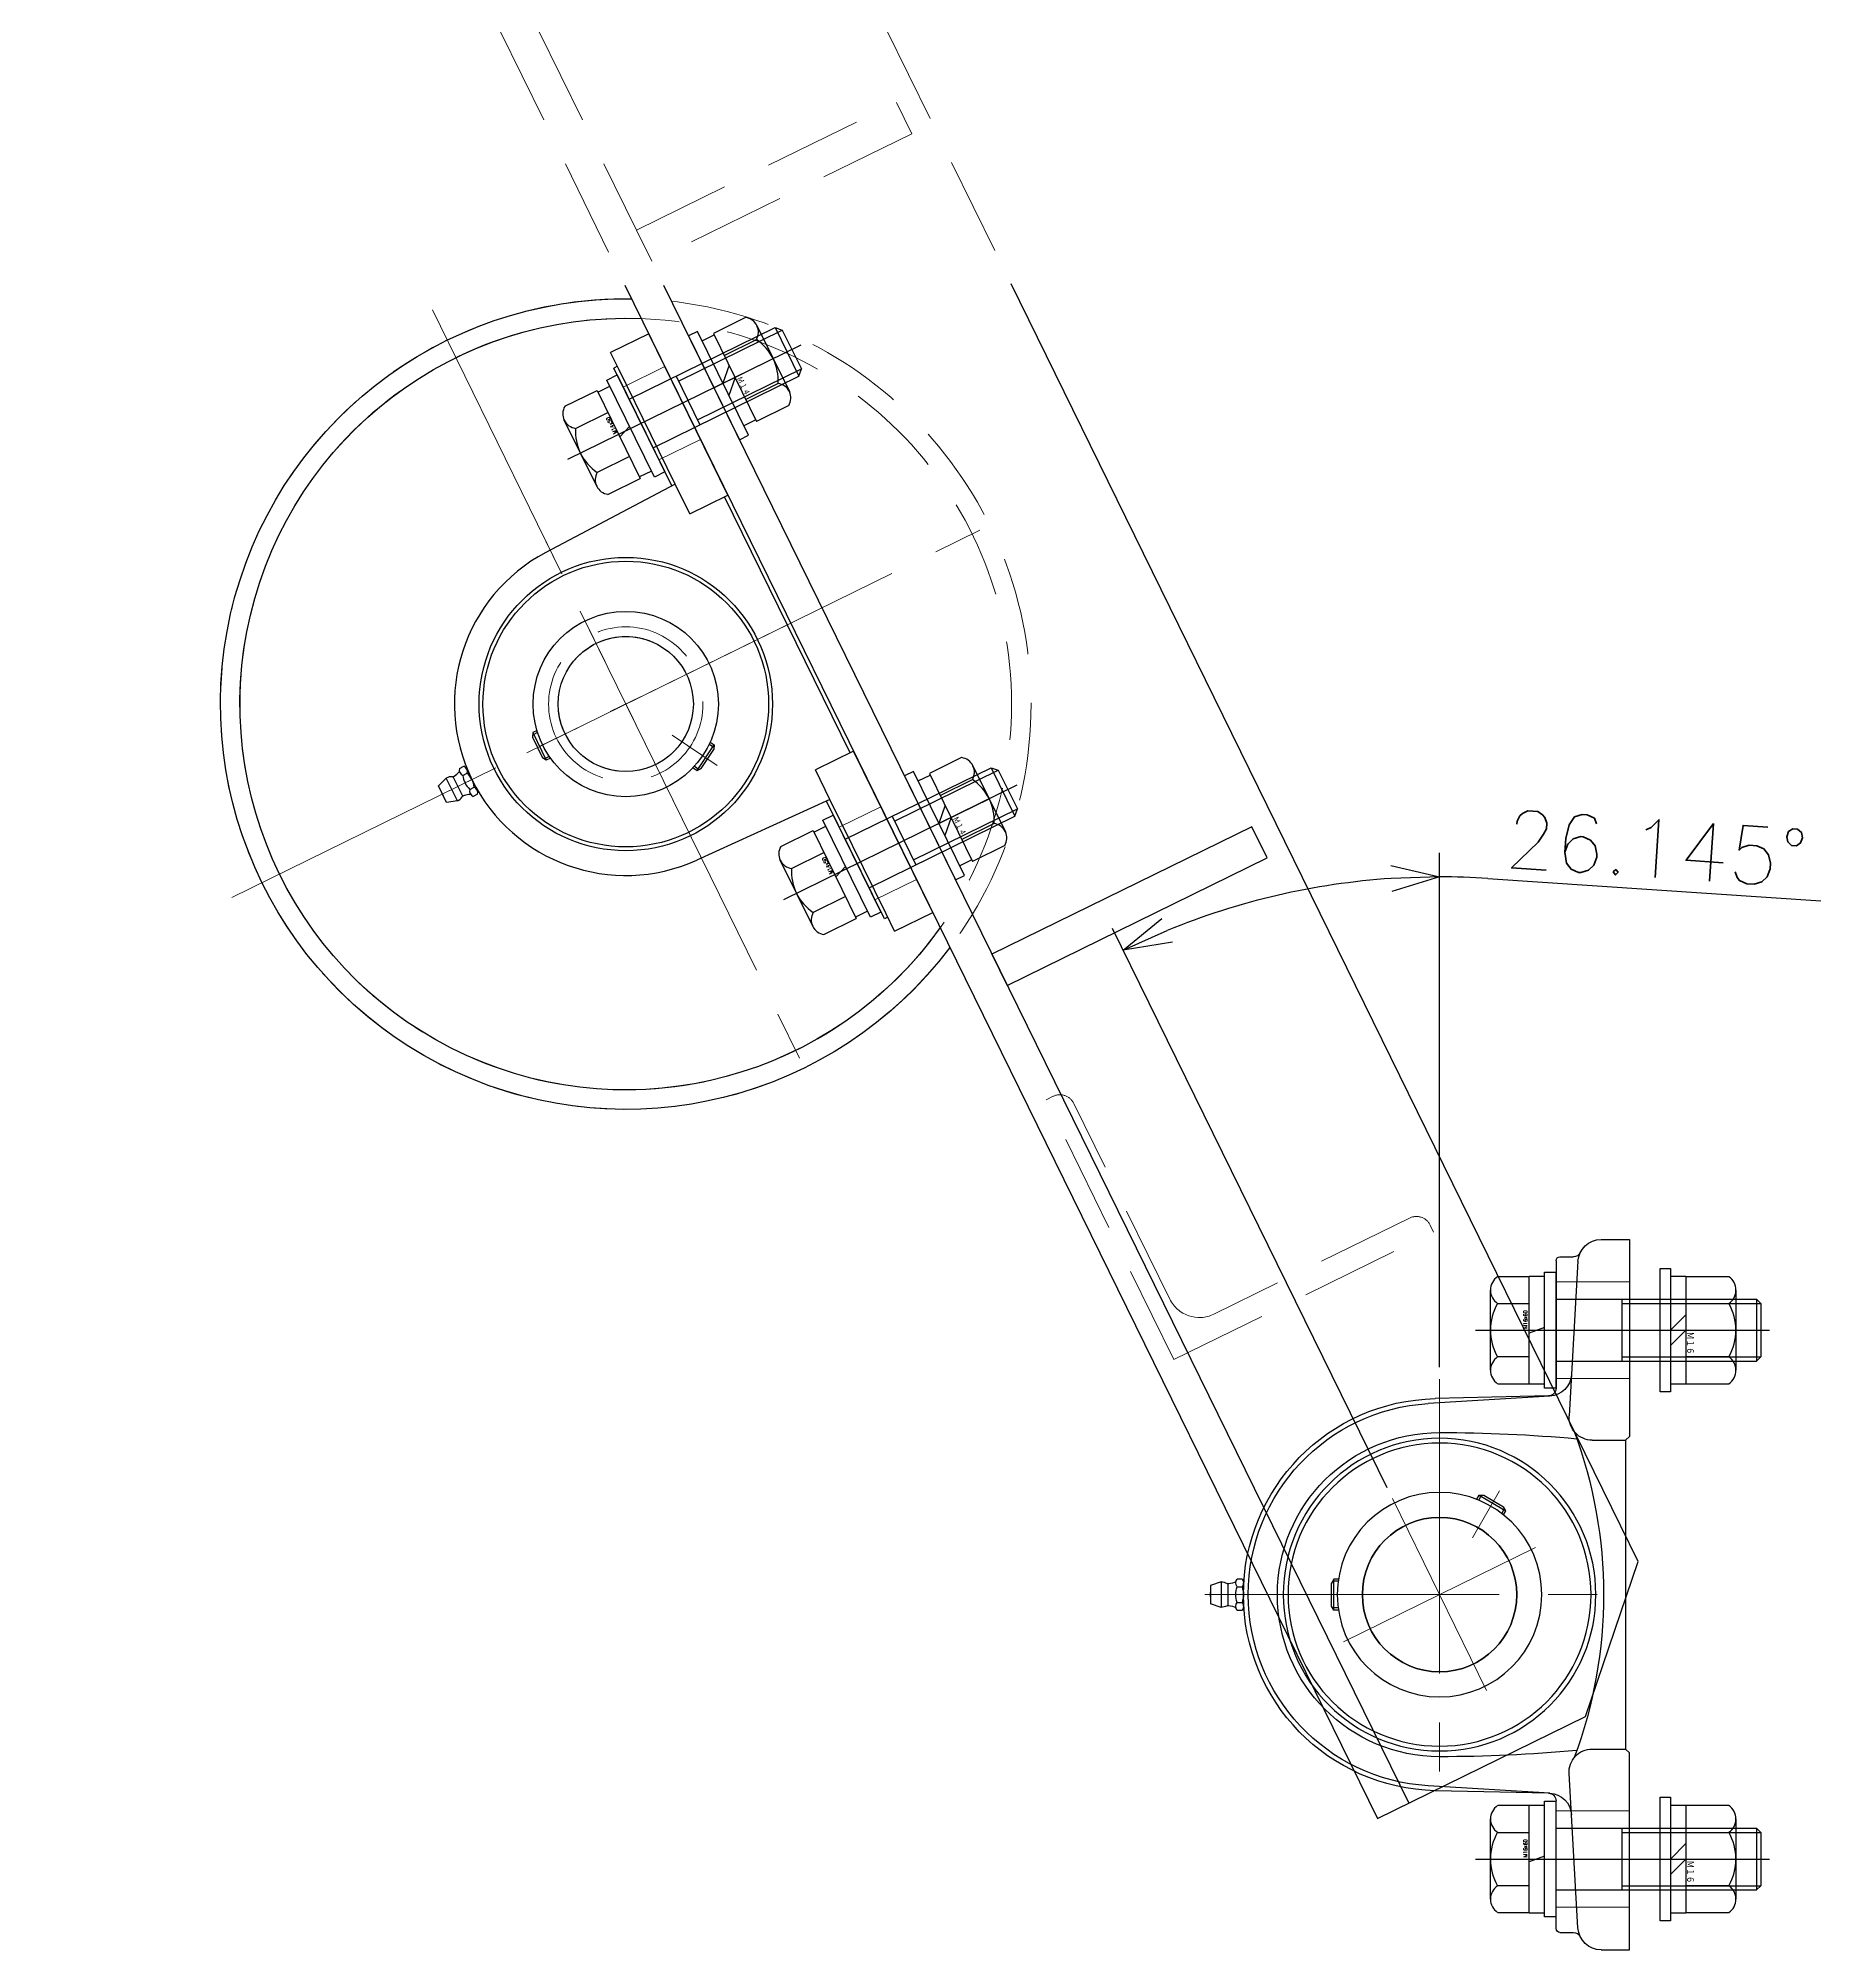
# Model space of a CAD drawing. Header units: millimetres. Extents: x -8731 to 85711, y -14522 to 31379.
# Drawn here: x -800.7 to -338.8, y -2990 to -2494.8 of the extents above; entities that cross this region are included whole.
import ezdxf

# ---------------------------------------------------------------- set-up
doc = ezdxf.new("R2010")
doc.units = ezdxf.units.MM
doc.header["$LTSCALE"] = 4
doc.header["$PDMODE"] = 99
doc.header["$PDSIZE"] = 1
doc.linetypes.add('CENTER2', pattern=[28.575, 19.05, -3.175, 3.175, -3.175])
doc.linetypes.add('HIDDEN', pattern=[9.525, 6.35, -3.175])
for name, color, linetype, lineweight in [('04_HIDDEN', 2, 'HIDDEN', 13), ('05_CENTER', 4, 'CENTER2', 13), ('08_DIM', 3, 'Continuous', 13)]:
    doc.layers.add(name, color=color, linetype=linetype, lineweight=lineweight)
doc.layers.add('10_DRAFT', color=8, linetype='Continuous', lineweight=0, plot=False)
doc.styles.add('KANJI0', font='txt.shx', dxfattribs={"width": 0.9, "height": 30, "bigfont": 'bigfont'})
doc.styles.add('KSS_TXT', font='txt.shx', dxfattribs={"bigfont": 'extfont2.shx'})
doc.dimstyles.new('KSS_DIM', dxfattribs={"dimscale": 3, "dimtxt": 3, "dimasz": 2.5, "dimexe": 1.25, "dimexo": 0.625, "dimtad": 1, "dimdsep": 46, "dimtxsty": 'KSS_TXT', "dimblk": 'OPEN30', "dimcen": 0, "dimazin": 2, "dimtfac": 0.75, "dimtmove": 0, "dimatfit": 3, "dimldrblk": 'OPEN30', "dimfxl": 1, "dimtolj": 1, "dimarcsym": 0})

# ---------------------------------------------------------------- blocks, each defined once
blk = doc.blocks.new('A$C3B8279DF_1_1')
at = {"color": 0}
for p, q in [((0, 0), (0, -75)), ((0, 0), (75, 0)), ((75, -2), (75, 0)), ((14.5, -6), (71, -6)), ((6, -71), (6, -14.5)), ((2, -75), (0, -75))]:
    blk.add_line(p, q, dxfattribs=at)
for centre, radius, start, end in [((71, -2), 4, 270, 0), ((14.5, -14.5), 8.5, 90, 180), ((2, -71), 4, 270, 0)]:
    blk.add_arc(centre, radius, start, end, dxfattribs=at)
blk = doc.blocks.new('A$C1FC96EE0_1_1_1')
at = {"color": 0}
blk.add_line((-36, 423.13), (-36, -15), dxfattribs=at)
blk.add_lwpolyline([(-45, 427.5), (-45, -15), (15, -15), (45, 15), (45, 383.75)], dxfattribs=at)
blk.add_lwpolyline([(-36, 221), (39, 221), (39, 230), (-36, 230)], close=True, dxfattribs=at)
blk.add_circle((-5, 30), 20, dxfattribs=at)
at = {"layer": '04_HIDDEN'}
for p, q in [((-45, 538.69), (-45, 427.5)), ((-36, 534.32), (-36, 423.13)), ((45, 494.94), (45, 383.75))]:
    blk.add_line(p, q, dxfattribs=at)
blk.add_lwpolyline([(-36, 439), (39, 439), (39, 430), (-36, 430)], close=True, dxfattribs=at)
at = {"layer": '05_CENTER'}
for p, q in [((-29.32, 393.5), (-51.71, 393.5)), ((-29.32, 266.5), (-51.71, 266.5)), ((-5, 2.3), (-5, 57.7)), ((22.7, 30), (-32.7, 30))]:
    blk.add_line(p, q, dxfattribs=at)
at = {"layer": '10_DRAFT'}
for p, q in [((-92.6, 325.53), (-92.6, 334.47)), ((-97.07, 330), (-88.13, 330))]:
    blk.add_line(p, q, dxfattribs=at)
at = {"layer": '04_HIDDEN', "rotation": 90}
blk.add_blockref('A$C3B8279DF_1_1', (-40, 115), dxfattribs=at)
blk = doc.blocks.new('MUCP207a_1')
at = {"color": 0}
for p, q in [((-3.3, 97.8), (-2.4, 100.5)), ((-2.4, 100.5), (2.4, 100.5)), ((3.3, 97.8), (2.4, 100.5)), ((-3.3, 97.8), (3.3, 97.8)), ((-2.8, 96.05), (2.8, 96.05)), ((-4.04, 92.37), (-4.04, 93.63)), ((3.03, 92), (-3.03, 92)), ((-2.02, 93.63), (-2.02, 92.37)), ((2.02, 93.63), (2.02, 92.37)), ((4.04, 93.63), (4.04, 92.37)), ((-4, 72.5), (-2.96, 73.1)), ((-4, 71.26), (-4, 72.5)), ((4, 72.5), (-4, 72.5)), ((-3.45, 71.35), (-3.45, 72.82)), ((2.96, 73.1), (-2.96, 73.1)), ((4, 72.5), (2.96, 73.1)), ((3.45, 71.35), (3.45, 72.82)), ((4, 71.26), (4, 72.5)), ((-45.5, 11), (-44.38, 48.91)), ((45.5, 11), (44.38, 48.91)), ((-22.49, 39.23), (-23.56, 38.61)), ((-22.29, 38.71), (-23.56, 37.98)), ((-23.56, 38.61), (-23.56, 37.41)), ((-23.56, 38.61), (-19.56, 31.69)), ((-23.56, 37.41), (-20.6, 32.29)), ((-19.56, 31.69), (-20.6, 32.29)), ((-18.84, 32.74), (-20.11, 32)), ((-18.49, 32.3), (-19.56, 31.69)), ((-83.5, 11), (-83.5, 0)), ((-83.5, 11), (-78.5, 11)), ((-79.5, 12), (-45.47, 12)), ((-79.5, 11), (-79.5, 12)), ((-78.5, 11), (-45.5, 11)), ((-45.5, 11), (-36.95, 11)), ((-36.95, 0), (-36.95, 11)), ((36.95, 11), (45.5, 11)), ((36.95, 11), (36.95, 0)), ((45.47, 12), (79.5, 12)), ((45.5, 11), (78.5, 11)), ((78.5, 11), (83.5, 11)), ((79.5, 11), (79.5, 12)), ((83.5, 0), (83.5, 11)), ((-83.5, 0), (-36.95, 0)), ((-36.95, 1), (36.95, 1)), ((36.95, 0), (83.5, 0))]:
    blk.add_line(p, q, dxfattribs=at)
for radius in [38, 37, 24, 17.5]:
    blk.add_circle((0, 47.6), radius, dxfattribs=at)
for centre, radius, start, end in [((0, 99.01), 1.59, 69.555, 110.445), ((0, 97.8), 3.3, 180, 208.0616), ((-8.79, 96.42), 6, 336.1715, 353.8983), ((-3.62, 95.87), 0.8, 353.8983, 28.0616), ((3.62, 95.87), 0.8, 151.9384, 186.1017), ((8.79, 96.42), 6, 186.1017, 203.8285), ((0, 97.8), 3.3, 331.9384, 0), ((0, 47.6), 44.4, 1.6912, 178.3088), ((-3.03, 92.44), 1.56, 49.7398, 130.2602), ((-3.03, 93.56), 1.56, 229.7398, 310.2602), ((0, 88.3), 5.7, 69.2291, 110.7709), ((0, 97.7), 5.7, 249.2291, 290.7709), ((3.03, 92.44), 1.56, 49.7398, 130.2602), ((3.03, 93.56), 1.56, 229.7398, 310.2602)]:
    blk.add_arc(centre, radius, start, end, dxfattribs=at)
at = {"layer": '04_HIDDEN', "color": 0}
for p, q in [((-74, 12), (-74, 0)), ((-53, 12), (-53, 0)), ((53, 12), (53, 0)), ((74, 12), (74, 0))]:
    blk.add_line(p, q, dxfattribs=at)
at = {"layer": '05_CENTER', "color": 0}
for p, q in [((0, 0), (0, 102.47)), ((-49.42, 47.6), (49.42, 47.6)), ((-24.68, 33.35), (-12.56, 40.35)), ((-63.5, 17), (-63.5, -5)), ((63.5, 17), (63.5, -5))]:
    blk.add_line(p, q, dxfattribs=at)
blk = doc.blocks.new('A$C09CE55E7_1_1_1')
at = {"color": 0, "linetype": 'CENTER2'}
blk.add_line((0, -46.09), (0, 21.25), dxfattribs=at)
at = {"color": 0}
for p, q in [((-12.7, 15.8), (-12.7, 6.5)), ((-9.52, 17.5), (9.52, 17.5)), ((-6.35, 6.5), (-6.35, 15.8)), ((6.35, 15.8), (6.35, 6.5)), ((12.7, 15.8), (12.7, 6.5)), ((12.7, 6.5), (-12.7, 6.5)), ((-12.25, 3), (-12.25, 6.5)), ((-0.64, 6.5), (0.64, 3)), ((12.25, 6.5), (12.25, 3)), ((-14, 0), (-14, 3)), ((-14, 3), (14, 3)), ((14, 0), (-14, 0)), ((-7, 0), (-7, -42.1)), ((7, 0), (7, -42.1)), ((14, 3), (14, 0)), ((7, -13.5), (-7, -13.5)), ((-5.6, -13.5), (-5.6, -43.5)), ((5.6, -13.5), (5.6, -43.5)), ((-7, -42.1), (-5.6, -43.5)), ((7, -42.1), (-7, -42.1)), ((5.6, -43.5), (-5.6, -43.5)), ((7, -42.1), (5.6, -43.5))]:
    blk.add_line(p, q, dxfattribs=at)
for centre, radius, start, end in [((-9.52, 13.69), 3.81, 33.626, 146.374), ((0, 4.8), 12.7, 60, 120), ((9.52, 13.69), 3.81, 33.626, 146.374)]:
    blk.add_arc(centre, radius, start, end, dxfattribs=at)
at = {"layer": '10_DRAFT', "ltscale": 3, "style": 'KANJI0', "width": 0.82}
blk.add_text('M14x50', height=1, dxfattribs=at).set_placement((0.53, 6.6))
blk = doc.blocks.new('M14Nza_1_1_1')
at = {"color": 0}
for p, q in [((-12.7, 15.4), (-12.7, 6.1)), ((-9.52, 17.1), (9.52, 17.1)), ((-6.35, 6.1), (-6.35, 15.4)), ((6.35, 15.4), (6.35, 6.1)), ((12.7, 15.4), (12.7, 6.1)), ((-12.7, 6.1), (12.7, 6.1)), ((-12.25, 2.6), (-12.25, 6.1)), ((-3.5, 6.1), (0, 2.6)), ((0, 6.1), (3.5, 2.6)), ((12.25, 6.1), (12.25, 2.6))]:
    blk.add_line(p, q, dxfattribs=at)
at = {"color": 0, "linetype": 'CENTER2'}
blk.add_line((0, 0), (0, 17.1), dxfattribs=at)
at = {"color": 0}
blk.add_lwpolyline([(-15, 0), (15, 0), (15, 2.6), (-15, 2.6)], close=True, dxfattribs=at)
for centre, radius, start, end in [((-9.52, 13.29), 3.81, 33.626, 146.374), ((0, 4.4), 12.7, 60, 120), ((9.52, 13.29), 3.81, 33.626, 146.374)]:
    blk.add_arc(centre, radius, start, end, dxfattribs=at)
at = {"layer": '10_DRAFT', "ltscale": 3, "style": 'KANJI0', "width": 0.82}
blk.add_text('Ｍ１４', height=1.5, dxfattribs=at).set_placement((0.39, 6.2))
blk = doc.blocks.new('A$C6DCD7F69_1_1_1')
at = {"color": 0}
for radius in [105, 99.95, 20, 17.5]:
    blk.add_circle((0, 0), radius, dxfattribs=at)
at = {"layer": '05_CENTER'}
for p, q in [((0, 113.74), (0, -113.74)), ((113.74, 0), (-113.74, 0))]:
    blk.add_line(p, q, dxfattribs=at)
blk = doc.blocks.new('A$C6A3B1DDC_1_1_1')
for radius, start, end in [(105, 243.0423, 116.9577), (99.95, 241.56, 118.44)]:
    blk.add_arc((72.6, 300), radius, start, end)
for name, p, xscale, rotation in [('A$C1FC96EE0_1_1_1', (-20, -30), -0.9999999999999998, 1.198871602466027e-08), ('A$C09CE55E7_1_1_1', (37, 363.5), -1, 270), ('M14Nza_1_1_1', (16, 363.5), -0.9999999999999999, 90), ('A$C09CE55E7_1_1_1', (37, 236.5), -1, 270), ('M14Nza_1_1_1', (16, 236.5), -0.9999999999999999, 90)]:
    blk.add_blockref(name, p, dxfattribs=dict(xscale=xscale, rotation=rotation))
at = {"color": 4, "xscale": -1, "rotation": 270}
blk.add_blockref('MUCP207a_1', (25, 300), dxfattribs=at)
at = {"layer": '04_HIDDEN', "rotation": 359.9999999999856}
blk.add_blockref('A$C6DCD7F69_1_1_1', (72.6, 300), dxfattribs=at)
blk = doc.blocks.new('MUCAP208Ja_1_1')
at = {"color": 0}
for p, q in [((-3.3, 105.8), (-2.4, 108.5)), ((-3.3, 105.8), (3.3, 105.8)), ((-2.8, 104.05), (2.8, 104.05)), ((-2.4, 108.5), (2.4, 108.5)), ((3.3, 105.8), (2.4, 108.5)), ((-4.04, 100.37), (-4.04, 101.63)), ((3.03, 100), (-3.03, 100)), ((-2.02, 101.63), (-2.02, 100.37)), ((2.02, 101.63), (2.02, 100.37)), ((4.04, 101.63), (4.04, 100.37)), ((-4, 76.6), (-2.96, 77.2)), ((4, 76.6), (-4, 76.6)), ((-4, 75.4), (-4, 76.6)), ((-3.45, 75.47), (-3.45, 76.92)), ((2.96, 77.2), (-2.96, 77.2)), ((4, 76.6), (2.96, 77.2)), ((3.45, 75.47), (3.45, 76.92)), ((4, 75.4), (4, 76.6)), ((-51.46, 20.95), (-50.79, 50.36)), ((-51.4, 20.65), (-49.5, 52.18)), ((51.4, 20.65), (49.5, 52.18)), ((51.46, 20.95), (50.79, 50.36)), ((-24.69, 39.57), (-25.73, 38.96)), ((-24.48, 39.05), (-25.73, 38.33)), ((-25.73, 38.96), (-21.73, 32.04)), ((-25.73, 38.96), (-25.73, 37.76)), ((-25.73, 37.76), (-22.77, 32.64)), ((-21.73, 32.04), (-22.77, 32.64)), ((-21.03, 33.07), (-22.28, 32.35)), ((-20.69, 32.64), (-21.73, 32.04)), ((-87.5, 18), (-87.5, 14.53)), ((-86.5, 19), (-53.46, 19)), ((-86.35, 13.33), (-46.35, 15.63)), ((86.35, 13.33), (46.35, 15.63)), ((86.5, 19), (53.46, 19)), ((87.5, 18), (87.5, 14.53)), ((-92, 7.34), (-92, 0)), ((-40, 9.64), (-40, 1)), ((40, 9.64), (40, 1)), ((92, 7.34), (92, 0)), ((-92, 0), (-41, 0)), ((-41, 0), (-40, 1)), ((-40, 1), (40, 1)), ((41, 0), (40, 1)), ((92, 0), (41, 0))]:
    blk.add_line(p, q, dxfattribs=at)
for radius in [40.5, 39.25, 26.5, 20]:
    blk.add_circle((0, 49.2), radius, dxfattribs=at)
for centre, radius, start, end in [((0, 105.8), 3.3, 180, 208.0616), ((-3.62, 103.87), 0.8, 353.8983, 28.0616), ((0, 107.01), 1.59, 69.555, 110.445), ((3.62, 103.87), 0.8, 151.9384, 186.1017), ((0, 105.8), 3.3, 331.9384, 0), ((0, 49.2), 50.8, 1.3029, 178.6971), ((-3.03, 100.44), 1.56, 49.7398, 130.2602), ((-3.03, 101.56), 1.56, 229.7398, 310.2602), ((-8.79, 104.42), 6, 336.1715, 353.8983), ((0, 96.3), 5.7, 69.2291, 110.7709), ((0, 105.7), 5.7, 249.2291, 290.7709), ((3.03, 100.44), 1.56, 49.7398, 130.2602), ((3.03, 101.56), 1.56, 229.7398, 310.2602), ((8.79, 104.42), 6, 186.1017, 203.8285), ((0, 49.2), 49.59, 3.4463, 176.5537), ((0, 49.2), 42, 0, 180), ((350.17, 49.2), 392.17, 180, 185.2027), ((-350.17, 49.2), 392.17, 354.7973, 0), ((-57.39, 21.01), 6, 273.3019, 356.5537), ((-53.46, 21), 2, 270, 358.6971), ((57.39, 21.01), 6, 183.4463, 266.6981), ((53.46, 21), 2, 181.3029, 270), ((-86.5, 18), 1, 90, 180), ((-46, 9.64), 6, 0, 93.3019), ((46, 9.64), 6, 86.6981, 180), ((86.5, 18), 1, 0, 90), ((-86, 7.34), 6, 93.3019, 180), ((-89.5, 14.53), 2, 295.9445, 0), ((0, 127.7), 121, 249.5768, 290.4232), ((86, 7.34), 6, 0, 86.6981), ((89.5, 14.53), 2, 180, 244.0555)]:
    blk.add_arc(centre, radius, start, end, dxfattribs=at)
at = {"layer": '04_HIDDEN', "color": 0}
for p, q in [((-81, 19), (-81, 0)), ((-56, 19), (-56, 0)), ((56, 19), (56, 0)), ((81, 19), (81, 0))]:
    blk.add_line(p, q, dxfattribs=at)
at = {"layer": '05_CENTER', "color": 0}
for p, q in [((0, 109.99), (0, 0)), ((-55.81, 49.2), (55.81, 49.2)), ((-26.85, 33.7), (-14.72, 40.7)), ((-68.5, 24), (-68.5, -4.98)), ((68.5, 24), (68.5, -4.98))]:
    blk.add_line(p, q, dxfattribs=at)
blk = doc.blocks.new('M16Nza_1_1_1')
at = {"color": 0}
for p, q in [((-13.85, 17.74), (-13.85, 6.6)), ((-10.39, 19.6), (10.39, 19.6)), ((-6.92, 6.6), (-6.92, 17.74)), ((6.93, 17.74), (6.93, 6.6)), ((13.85, 6.6), (13.85, 17.74)), ((-14, 2.6), (-14, 6.6)), ((-14, 6.6), (14, 6.6)), ((-4, 6.6), (0, 2.6)), ((0, 6.6), (4, 2.6)), ((14, 6.6), (14, 2.6))]:
    blk.add_line(p, q, dxfattribs=at)
at = {"color": 0, "linetype": 'CENTER2'}
blk.add_line((0, 0), (0, 19.6), dxfattribs=at)
at = {"color": 0}
blk.add_lwpolyline([(-16, 2.6), (16, 2.6), (16, 0), (-16, 0)], close=True, dxfattribs=at)
for centre, radius, start, end in [((-10.39, 15.44), 4.16, 33.626, 146.374), ((0, 5.75), 13.85, 60, 120), ((10.39, 15.44), 4.16, 33.626, 146.374)]:
    blk.add_arc(centre, radius, start, end, dxfattribs=at)
at = {"layer": '10_DRAFT', "style": 'KANJI0', "width": 0.82}
blk.add_text('Ｍ１６', height=1.714, dxfattribs=at).set_placement((0.41, 6.78))
blk = doc.blocks.new('A$C5136444F_1_1_1')
at = {"color": 0, "linetype": 'CENTER2'}
blk.add_line((0, 20.91), (0, -56), dxfattribs=at)
at = {"color": 0}
for p, q in [((-13.85, 15.14), (-13.85, 7)), ((-10.39, 17), (10.39, 17)), ((-6.92, 7), (-6.92, 15.14)), ((6.92, 15.14), (6.92, 7)), ((13.85, 7), (13.85, 15.14)), ((-14, 3), (-14, 7)), ((-14, 7), (14, 7)), ((0.73, 3), (-0.73, 7)), ((14, 7), (14, 3)), ((-15, 0), (-15, 3)), ((-15, 3), (15, 3)), ((-15, 0), (15, 0)), ((-8, 0), (-8, -51.92)), ((8, 0), (8, -51.92)), ((15, 3), (15, 0)), ((8, -17), (-8, -17)), ((-6.92, -17), (-6.92, -53)), ((6.92, -17), (6.92, -53)), ((8, -51.92), (-8, -51.92)), ((-8, -51.92), (-6.92, -53)), ((6.92, -53), (-6.92, -53)), ((8, -51.92), (6.92, -53))]:
    blk.add_line(p, q, dxfattribs=at)
for centre, radius, start, end in [((-10.39, 12.84), 4.16, 33.626, 146.374), ((0, 3.15), 13.85, 60, 120), ((10.39, 12.84), 4.16, 33.626, 146.374)]:
    blk.add_arc(centre, radius, start, end, dxfattribs=at)
at = {"layer": '10_DRAFT', "style": 'KANJI0', "width": 0.82}
blk.add_text('M16x60', height=1, dxfattribs=at).set_placement((0.41, 7.48))
blk = doc.blocks.new('_Open30')
at = {"color": 0, "linetype": 'ByBlock', "lineweight": -2}
for p, q in [((-1, 0.268), (0, 0)), ((0, 0), (-1, -0.268)), ((0, 0), (-1, 0))]:
    blk.add_line(p, q, dxfattribs=at)
blk = doc.blocks.new('*D3440')
at = {"layer": '08_DIM', "color": 0, "lineweight": -2, "transparency": 16777216}
for p, q in [((-437.6, -2839.06), (-437.6, -2705.79)), ((-425.11, -2712.46), (-338.83, -2718.27)), ((-451.18, -2870.33), (-522.29, -2725.46))]:
    blk.add_line(p, q, dxfattribs=at)
for start, end in [(93.8522, 112.2928), (86.1478, 90)]:
    blk.add_arc((-437.6, -2898), 185.95, start, end, dxfattribs=at)
at = {"layer": 'Defpoints', "color": 0, "transparency": 16777216}
for p in [(-493.3, -2720.58), (-437.6, -2842.18), (-449.81, -2873.13), (-425.39, -2922.86), (-437.6, -2953.81)]:
    blk.add_point(p, dxfattribs=at)
at = {"layer": '08_DIM', "color": 0, "lineweight": -2, "transparency": 16777216, "xscale": 12.5, "yscale": 12.5, "zscale": 12.5}
for p, rotation in [((-437.6, -2712.04), 1.92609455135448), ((-519.54, -2731.07), 204.2189054486415)]:
    blk.add_blockref('_Open30', p, dxfattribs=dict(at, rotation=rotation))
at = {"layer": '08_DIM', "color": 0, "transparency": 16777216, "insert": (-381.25, -2704.76), "char_height": 15, "attachment_point": 5, "rotation": 356.1478, "style": 'KSS_TXT'}
blk.add_mtext('\\A1;26.145%%d', dxfattribs=at)

msp = doc.modelspace()

# ---------------------------------------------------------------- block references
at = {"xscale": -1, "rotation": 26.14500001199189}
msp.add_blockref('A$C6A3B1DDC_1_1_1', (-451.06429, -2904.60684), dxfattribs=at)
at = {"color": 4, "xscale": -1, "rotation": 89.99999999999993}
msp.add_blockref('MUCAP208Ja_1_1', (-388.39907, -2897.99718), dxfattribs=at)
for name, p, rotation in [('A$C5136444F_1_1_1', (-407.39907, -2829.49718), 90), ('M16Nza_1_1_1', (-380.39907, -2829.49718), 270), ('M16Nza_1_1_1', (-380.39907, -2966.49718), 270), ('A$C5136444F_1_1_1', (-407.39907, -2966.49718), 90)]:
    msp.add_blockref(name, p, dxfattribs=dict(rotation=rotation))

# ---------------------------------------------------------------- dimensions: what is measured, and where the dimension line sits
at = {"layer": '08_DIM', "color": 1}
dim = msp.add_angular_dim_2l(base=(-493.29997, -2720.58097), line1=((-425.39278, -2922.86386), (-449.80536, -2873.13049)), line2=((-437.59907, -2842.18275), (-437.59907, -2953.81161)), dimstyle='KSS_DIM', override={"dimscale": 5, "dimadec": 3}, dxfattribs=at)
dim.commit()
dim.dimension.update_dxf_attribs({"geometry": '*D3440', "text_midpoint": (-381.25318, -2704.75607)})

doc.saveas('drawing.dxf')
